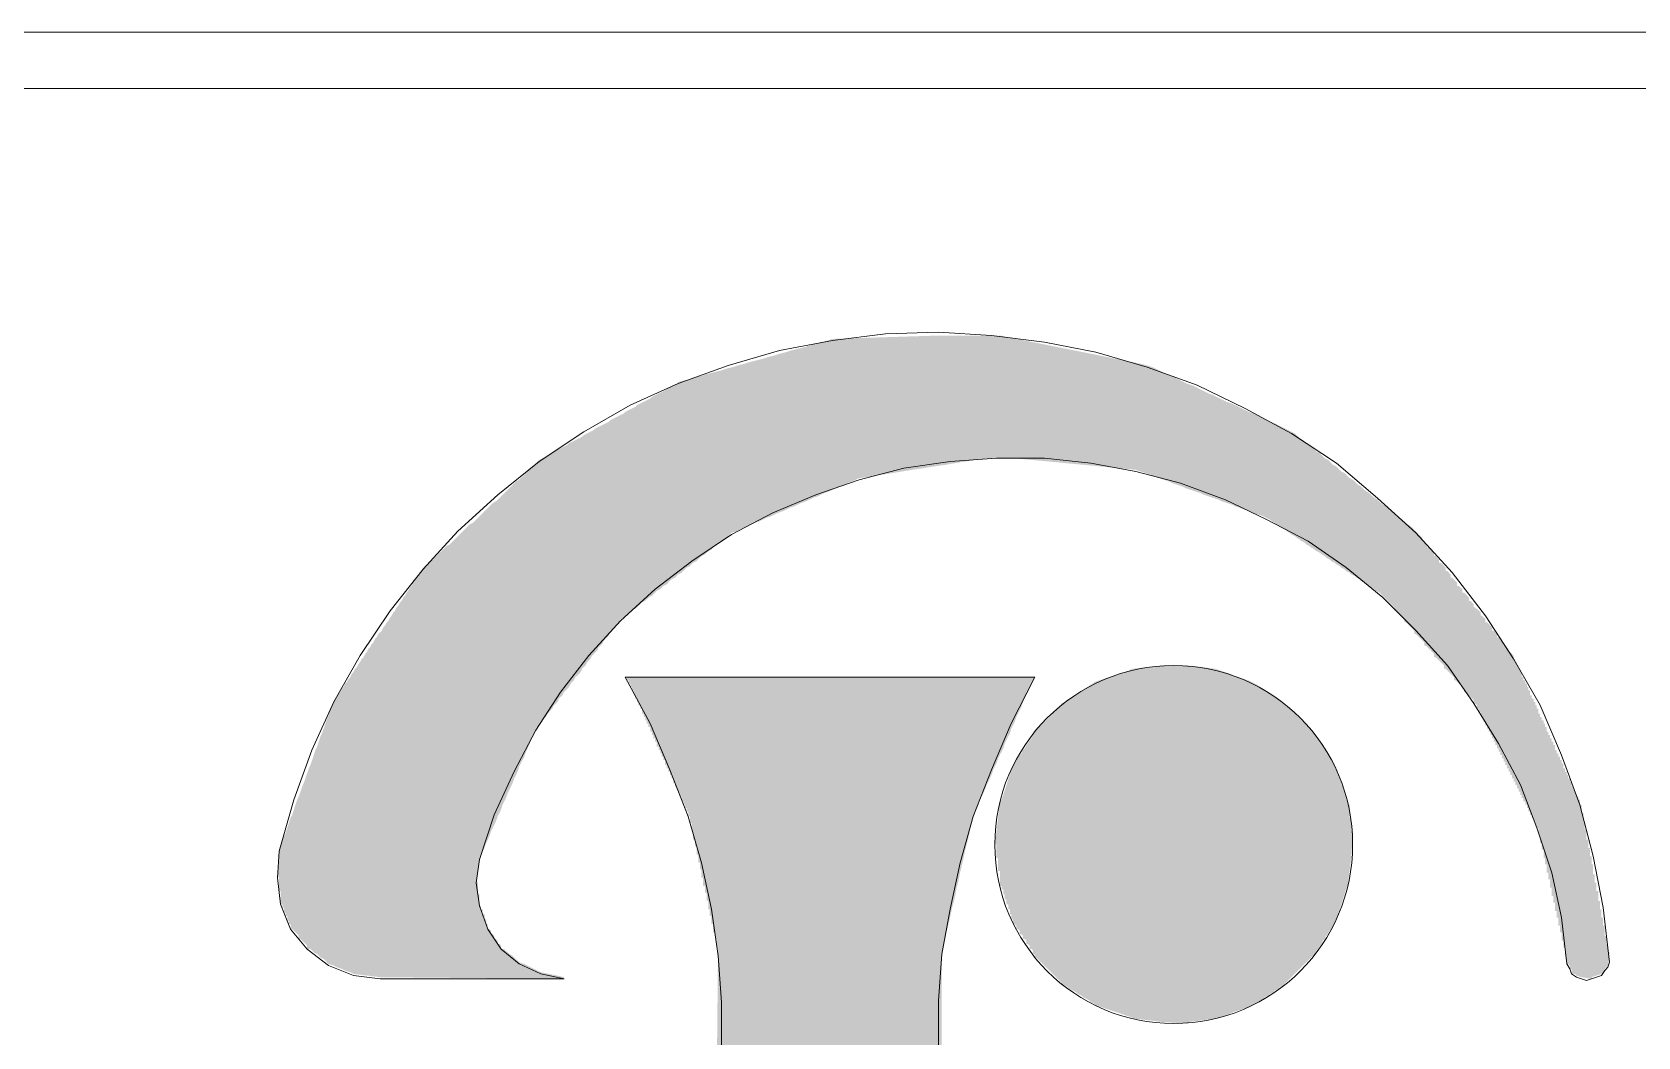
# Model space of a CAD drawing. Header units: metres. Extents: x -2 to 207, y -8 to 52.
# Drawn here: x 80.074 to 84.513, y 29.93 to 32.706 of the extents above; entities that cross this region are included whole.
import ezdxf

# ---------------------------------------------------------------- set-up
doc = ezdxf.new("R2010")
doc.units = ezdxf.units.M

msp = doc.modelspace()

# ---------------------------------------------------------------- hatches: boundary and pattern name
at = {"lineweight": 0, "transparency": 33554559}
msp.add_hatch(color=256, dxfattribs=at).paths.add_polyline_path([(83.1387, 31.79), (82.7494, 31.8679), (82.5801, 31.8679), (82.433, 31.8633), (82.2867, 31.8587), (82.2732, 31.8541), (82.2543, 31.8496), (82.2408, 31.845), (82.2226, 31.8404), (82.2091, 31.8358), (82.172, 31.8267), (82.1585, 31.8221), (82.1403, 31.8175), (82.1261, 31.8129), (82.1079, 31.8083), (82.0944, 31.8037), (82.0573, 31.7946), (82.0438, 31.79), (82.0256, 31.7854), (82.0114, 31.7809), (81.9932, 31.7763), (81.9797, 31.7717), (81.9433, 31.7625), (81.9291, 31.7579), (81.9109, 31.7533), (81.8974, 31.7487), (81.8603, 31.7396), (81.8563, 31.7351), (81.8286, 31.7213), (81.8239, 31.7167), (81.7874, 31.6984), (81.7827, 31.6938), (81.7463, 31.6755), (81.7416, 31.6709), (81.7139, 31.6571), (81.7092, 31.6525), (81.6728, 31.6342), (81.668, 31.6296), (81.6316, 31.6113), (81.6269, 31.6067), (81.5992, 31.593), (81.5945, 31.5884), (81.5581, 31.5701), (81.5534, 31.5655), (81.5169, 31.5472), (81.5122, 31.5426), (81.4758, 31.5242), (81.4205, 31.4693), (81.4117, 31.4647), (81.3564, 31.4097), (81.3476, 31.4051), (81.2923, 31.3502), (81.2835, 31.3456), (81.2282, 31.2906), (81.2194, 31.286), (81.1641, 31.2311), (81.1547, 31.2265), (81.1506, 31.2173), (81.1459, 31.2127), (81.1412, 31.2035), (81.1365, 31.1989), (81.1317, 31.1898), (81.1277, 31.1852), (81.123, 31.1761), (81.1182, 31.1715), (81.1135, 31.1623), (81.1095, 31.1577), (81.1047, 31.1486), (81.1, 31.144), (81.0953, 31.1348), (81.0906, 31.1302), (81.0865, 31.1211), (81.0818, 31.1165), (81.0771, 31.1073), (81.0724, 31.1027), (81.0676, 31.0936), (81.0636, 31.089), (81.0589, 31.0798), (81.0541, 31.0753), (81.0494, 31.0661), (81.0447, 31.0615), (81.0407, 31.0524), (81.0312, 31.0432), (81.0265, 31.034), (81.0218, 31.0294), (81.0177, 31.0203), (81.013, 31.0157), (81.0083, 31.0065), (81.0036, 31.002), (80.9988, 30.9928), (80.9948, 30.9882), (80.9901, 30.979), (80.9853, 30.9744), (80.9806, 30.9653), (80.9766, 30.9607), (80.9719, 30.9516), (80.9671, 30.947), (80.9624, 30.9378), (80.9577, 30.9332), (80.9536, 30.924), (80.9489, 30.9195), (80.9442, 30.9103), (80.9395, 30.9058), (80.9348, 30.8966), (80.9307, 30.892), (80.926, 30.8828), (80.9213, 30.8782), (80.9165, 30.8691), (80.9078, 30.8599), (80.8936, 30.8187), (80.8896, 30.8095), (80.8754, 30.7683), (80.8707, 30.7591), (80.8619, 30.7316), (80.8572, 30.7225), (80.8437, 30.6813), (80.839, 30.6721), (80.8248, 30.6309), (80.8207, 30.6217), (80.8113, 30.5942), (80.8066, 30.585), (80.7931, 30.5438), (80.7884, 30.5346), (80.7749, 30.4934), (80.7701, 30.4842), (80.7607, 30.4567), (80.7567, 30.4476), (80.7519, 30.3742), (80.7567, 30.3697), (80.7567, 30.333), (80.7607, 30.333), (80.7607, 30.2964), (80.7654, 30.2964), (80.7654, 30.2872), (80.7701, 30.2872), (80.7701, 30.2735), (80.7749, 30.2735), (80.7749, 30.2643), (80.7796, 30.2643), (80.7796, 30.2506), (80.7836, 30.2506), (80.7836, 30.2414), (80.7884, 30.2414), (80.7884, 30.2276), (80.7931, 30.2276), (80.8113, 30.2093), (80.8113, 30.2002), (80.816, 30.2002), (80.8342, 30.1818), (80.8342, 30.1727), (80.8437, 30.1727), (80.8524, 30.1635), (80.8619, 30.1589), (80.8707, 30.1497), (80.8801, 30.1451), (80.8936, 30.1314), (80.9078, 30.1269), (80.9165, 30.1223), (80.9307, 30.1177), (80.9395, 30.1131), (80.9536, 30.1085), (80.9624, 30.1039), (81.0359, 30.0948), (81.5446, 30.0902), (81.5446, 30.0948), (81.5264, 30.0993), (81.4805, 30.1085), (81.4346, 30.1314), (81.4205, 30.136), (81.4023, 30.1543), (81.3935, 30.1589), (81.3793, 30.1727), (81.3705, 30.1727), (81.3705, 30.1818), (81.3658, 30.1864), (81.3611, 30.1864), (81.3611, 30.1956), (81.3564, 30.2002), (81.3517, 30.2002), (81.3517, 30.2093), (81.3476, 30.2139), (81.3429, 30.2139), (81.3429, 30.2231), (81.3382, 30.2276), (81.3334, 30.2276), (81.3334, 30.2414), (81.3294, 30.2414), (81.3294, 30.2551), (81.3247, 30.2551), (81.3247, 30.2689), (81.3199, 30.2689), (81.3199, 30.2826), (81.3152, 30.2826), (81.3152, 30.2918), (81.3105, 30.2918), (81.3105, 30.3238), (81.3065, 30.3238), (81.3065, 30.356), (81.3017, 30.3605), (81.3105, 30.4246), (81.3247, 30.4522), (81.3294, 30.4659), (81.3382, 30.4842), (81.3429, 30.498), (81.3564, 30.5255), (81.3611, 30.5392), (81.3705, 30.5575), (81.3746, 30.5713), (81.384, 30.5896), (81.3888, 30.6033), (81.4023, 30.6309), (81.407, 30.6446), (81.4164, 30.6629), (81.4205, 30.6767), (81.4346, 30.7041), (81.4394, 30.7179), (81.4481, 30.7362), (81.4528, 30.75), (81.4616, 30.7683), (81.4663, 30.782), (81.4805, 30.7958), (81.4846, 30.8049), (81.494, 30.8141), (81.4987, 30.8233), (81.5122, 30.837), (81.5169, 30.8462), (81.5264, 30.8553), (81.5304, 30.8645), (81.5399, 30.8736), (81.5446, 30.8828), (81.5581, 30.8966), (81.5628, 30.9058), (81.5716, 30.9149), (81.5763, 30.924), (81.5905, 30.9378), (81.5945, 30.947), (81.604, 30.9562), (81.6087, 30.9653), (81.6174, 30.9744), (81.6222, 30.9836), (81.6363, 30.9974), (81.6404, 31.0065), (81.6498, 31.0157), (81.6545, 31.0249), (81.668, 31.0386), (81.6728, 31.0478), (81.6815, 31.0569), (81.6863, 31.0661), (81.6957, 31.0753), (81.7004, 31.0844), (81.7092, 31.089), (81.7186, 31.0982), (81.7274, 31.1027), (81.7369, 31.1119), (81.7463, 31.1165), (81.7598, 31.1302), (81.7692, 31.1348), (81.778, 31.144), (81.7874, 31.1486), (81.8009, 31.1623), (81.8104, 31.1669), (81.8192, 31.1761), (81.8286, 31.1807), (81.8421, 31.1944), (81.8515, 31.1989), (81.8603, 31.2081), (81.8698, 31.2127), (81.8832, 31.2265), (81.8927, 31.2311), (81.9015, 31.2402), (81.9109, 31.2447), (81.9244, 31.2585), (81.9338, 31.2631), (81.9433, 31.2723), (81.9521, 31.2769), (81.9662, 31.2906), (81.975, 31.2952), (81.9844, 31.3043), (81.9932, 31.3089), (82.0074, 31.3227), (82.0209, 31.3273), (82.0391, 31.3364), (82.0532, 31.341), (82.0715, 31.3502), (82.085, 31.3547), (82.1032, 31.3639), (82.1173, 31.3685), (82.1355, 31.3776), (82.149, 31.3822), (82.1672, 31.3914), (82.1814, 31.396), (82.1996, 31.4051), (82.2131, 31.4097), (82.2313, 31.4189), (82.2455, 31.4235), (82.2637, 31.4326), (82.2772, 31.4372), (82.2961, 31.4464), (82.3096, 31.451), (82.3278, 31.4602), (82.3413, 31.4647), (82.3602, 31.4738), (82.3919, 31.4784), (82.4196, 31.483), (82.4513, 31.4876), (82.5066, 31.4968), (82.539, 31.5014), (82.5659, 31.506), (82.5983, 31.5105), (82.653, 31.5197), (82.6854, 31.5242), (82.713, 31.5288), (82.7906, 31.5288), (82.8365, 31.5242), (82.8871, 31.5197), (82.9329, 31.5151), (82.9829, 31.5105), (83.0287, 31.506), (83.0793, 31.5014), (83.1252, 31.4968), (83.1663, 31.483), (83.1758, 31.4784), (83.2169, 31.4647), (83.2257, 31.4602), (83.2534, 31.451), (83.2628, 31.4464), (83.304, 31.4326), (83.3127, 31.428), (83.3539, 31.4143), (83.3633, 31.4097), (83.391, 31.4006), (83.3998, 31.396), (83.4409, 31.3822), (83.4504, 31.3776), (83.478, 31.3685), (83.4962, 31.3593), (83.5009, 31.3547), (83.5097, 31.3502), (83.5144, 31.3456), (83.5239, 31.341), (83.5286, 31.3364), (83.5374, 31.3318), (83.5421, 31.3273), (83.5509, 31.3227), (83.5556, 31.3181), (83.565, 31.3135), (83.5698, 31.3089), (83.5785, 31.3043), (83.5832, 31.2998), (83.5927, 31.2952), (83.5967, 31.2906), (83.6062, 31.286), (83.6109, 31.2814), (83.6197, 31.2769), (83.6244, 31.2723), (83.6338, 31.2677), (83.6386, 31.2631), (83.6473, 31.2585), (83.6521, 31.2539), (83.6608, 31.2493), (83.6656, 31.2447), (83.675, 31.2402), (83.6797, 31.2356), (83.6885, 31.2311), (83.6932, 31.2265), (83.7027, 31.2219), (83.7067, 31.2173), (83.7161, 31.2127), (83.7209, 31.2081), (83.7296, 31.2035), (83.7344, 31.1989), (83.7438, 31.1944), (83.7479, 31.1898), (83.7573, 31.1852), (83.762, 31.1807), (83.7708, 31.1761), (83.7755, 31.1715), (83.785, 31.1669), (83.7897, 31.1623), (83.7985, 31.1577), (83.8396, 31.1165), (83.8396, 31.1073), (83.8443, 31.1073), (83.8673, 31.0844), (83.8673, 31.0753), (83.872, 31.0753), (83.8949, 31.0524), (83.8949, 31.0432), (83.8996, 31.0432), (83.9226, 31.0203), (83.9226, 31.0111), (83.9266, 31.0111), (83.9496, 30.9882), (83.9496, 30.979), (83.9543, 30.979), (83.9772, 30.9562), (83.9772, 30.947), (83.9819, 30.947), (84.0049, 30.924), (84.0049, 30.9149), (84.0096, 30.9149), (84.0325, 30.892), (84.0325, 30.8828), (84.0366, 30.8828), (84.0595, 30.8599), (84.0595, 30.8508), (84.0642, 30.8508), (84.069, 30.8462), (84.069, 30.837), (84.0737, 30.837), (84.0737, 30.8278), (84.0784, 30.8278), (84.0784, 30.8187), (84.0825, 30.8187), (84.0825, 30.8095), (84.0872, 30.8095), (84.0872, 30.8004), (84.0919, 30.8004), (84.0919, 30.7912), (84.0966, 30.7912), (84.0966, 30.782), (84.1007, 30.782), (84.1007, 30.7729), (84.1054, 30.7729), (84.1054, 30.7637), (84.1101, 30.7637), (84.1101, 30.7545), (84.1148, 30.7545), (84.1148, 30.7454), (84.1196, 30.7454), (84.1196, 30.7362), (84.1236, 30.7362), (84.1236, 30.7271), (84.1283, 30.7271), (84.1283, 30.7179), (84.1331, 30.7179), (84.1331, 30.7087), (84.1378, 30.7087), (84.1378, 30.6995), (84.1425, 30.6995), (84.1425, 30.6904), (84.1465, 30.6904), (84.1465, 30.6813), (84.1513, 30.6813), (84.1513, 30.6721), (84.156, 30.6721), (84.156, 30.6629), (84.1607, 30.6629), (84.1607, 30.6537), (84.1654, 30.6537), (84.1654, 30.6446), (84.1695, 30.6446), (84.1695, 30.6354), (84.1742, 30.6354), (84.1742, 30.6263), (84.1789, 30.6263), (84.1789, 30.6171), (84.1836, 30.6171), (84.1836, 30.6079), (84.1884, 30.6079), (84.1884, 30.5987), (84.1924, 30.5987), (84.1924, 30.5896), (84.1971, 30.5896), (84.1971, 30.5804), (84.2019, 30.5804), (84.2019, 30.5713), (84.2066, 30.5713), (84.2066, 30.5621), (84.2106, 30.5621), (84.2106, 30.5529), (84.2154, 30.5529), (84.2154, 30.5438), (84.2201, 30.5438), (84.2201, 30.5346), (84.2248, 30.5346), (84.2248, 30.5255), (84.2295, 30.5255), (84.2295, 30.5163), (84.2336, 30.5163), (84.2336, 30.5071), (84.2383, 30.5071), (84.2383, 30.4888), (84.243, 30.4888), (84.243, 30.4659), (84.2477, 30.4659), (84.2477, 30.4476), (84.2525, 30.4476), (84.2525, 30.4246), (84.2565, 30.4246), (84.2565, 30.4063), (84.2612, 30.4063), (84.2612, 30.3834), (84.266, 30.3834), (84.266, 30.3651), (84.2707, 30.3651), (84.2707, 30.3422), (84.2754, 30.3422), (84.2754, 30.3193), (84.2794, 30.3193), (84.2794, 30.301), (84.2842, 30.301), (84.2842, 30.278), (84.2889, 30.278), (84.2889, 30.2597), (84.2936, 30.2597), (84.2936, 30.2368), (84.2977, 30.2368), (84.2977, 30.2185), (84.3024, 30.2185), (84.3024, 30.1956), (84.3071, 30.1956), (84.3071, 30.1773), (84.3118, 30.1773), (84.3118, 30.1543), (84.3165, 30.1543), (84.3165, 30.1314), (84.3206, 30.1314), (84.3253, 30.1269), (84.3253, 30.1177), (84.33, 30.1177), (84.33, 30.1039), (84.3395, 30.1039), (84.3435, 30.0993), (84.3577, 30.0948), (84.3854, 30.0902), (84.3854, 30.0948), (84.4123, 30.1039), (84.4171, 30.1085), (84.4218, 30.1177), (84.4306, 30.1269), (84.4353, 30.1635), (84.4306, 30.1635), (84.4306, 30.1864), (84.4265, 30.1864), (84.4265, 30.2093), (84.4218, 30.2093), (84.4218, 30.2368), (84.4171, 30.2368), (84.4171, 30.2597), (84.4123, 30.2597), (84.4123, 30.2826), (84.4083, 30.2826), (84.4083, 30.3055), (84.4036, 30.3055), (84.4036, 30.333), (84.3988, 30.333), (84.3988, 30.356), (84.3941, 30.356), (84.3941, 30.3788), (84.3894, 30.3788), (84.3894, 30.4063), (84.3854, 30.4063), (84.3854, 30.4292), (84.3806, 30.4292), (84.3806, 30.4522), (84.3759, 30.4522), (84.3759, 30.4751), (84.3712, 30.4751), (84.3712, 30.5025), (84.3665, 30.5025), (84.3665, 30.5255), (84.3624, 30.5255), (84.3624, 30.5484), (84.3577, 30.5484), (84.3577, 30.5713), (84.353, 30.5713), (84.353, 30.585), (84.3483, 30.585), (84.3483, 30.5942), (84.3435, 30.5942), (84.3435, 30.6033), (84.3395, 30.6033), (84.3395, 30.6125), (84.3348, 30.6125), (84.3348, 30.6217), (84.33, 30.6217), (84.33, 30.6354), (84.3253, 30.6354), (84.3253, 30.6446), (84.3206, 30.6446), (84.3206, 30.6537), (84.3165, 30.6537), (84.3165, 30.6629), (84.3118, 30.6629), (84.3118, 30.6721), (84.3071, 30.6721), (84.3071, 30.6858), (84.3024, 30.6858), (84.3024, 30.6949), (84.2977, 30.6949), (84.2977, 30.7041), (84.2936, 30.7041), (84.2936, 30.7133), (84.2889, 30.7133), (84.2889, 30.7225), (84.2842, 30.7225), (84.2842, 30.7362), (84.2794, 30.7362), (84.2794, 30.7454), (84.2754, 30.7454), (84.2754, 30.7545), (84.2707, 30.7545), (84.2707, 30.7637), (84.266, 30.7637), (84.266, 30.7729), (84.2612, 30.7729), (84.2612, 30.7866), (84.2565, 30.7866), (84.2565, 30.7958), (84.2525, 30.7958), (84.2525, 30.8049), (84.2477, 30.8049), (84.2477, 30.8141), (84.243, 30.8141), (84.243, 30.8233), (84.2383, 30.8233), (84.2383, 30.837), (84.2336, 30.837), (84.2336, 30.8462), (84.2295, 30.8462), (84.2295, 30.8553), (84.2248, 30.8553), (84.2248, 30.8645), (84.2201, 30.8645), (84.2201, 30.8736), (84.2154, 30.8736), (84.2154, 30.8874), (84.2106, 30.8874), (84.2106, 30.8966), (84.2066, 30.8966), (84.2066, 30.9058), (84.2019, 30.9058), (84.2019, 30.9149), (84.1971, 30.9149), (84.1971, 30.924), (84.1924, 30.924), (84.1924, 30.9378), (84.1884, 30.9378), (84.1884, 30.947), (84.1836, 30.947), (84.1836, 30.9562), (84.1789, 30.9562), (84.1789, 30.9653), (84.1742, 30.9653), (84.1742, 30.9744), (84.1695, 30.9744), (84.1695, 30.9836), (84.1607, 30.9928), (84.156, 30.9928), (84.156, 31.002), (84.1465, 31.0111), (84.1425, 31.0111), (84.1425, 31.0203), (84.1283, 31.034), (84.1236, 31.034), (84.1236, 31.0432), (84.1148, 31.0524), (84.1101, 31.0524), (84.1101, 31.0615), (84.0966, 31.0753), (84.0919, 31.0753), (84.0919, 31.0844), (84.0825, 31.0936), (84.0784, 31.0936), (84.0784, 31.1027), (84.0642, 31.1165), (84.0595, 31.1165), (84.0595, 31.1257), (84.0507, 31.1348), (84.046, 31.1348), (84.046, 31.144), (84.0325, 31.1577), (84.0278, 31.1577), (84.0278, 31.1669), (84.0184, 31.1761), (84.0136, 31.1761), (84.0136, 31.1852), (84.0002, 31.1989), (83.9954, 31.1989), (83.9954, 31.2081), (83.9867, 31.2173), (83.9819, 31.2173), (83.9819, 31.2265), (83.9684, 31.2402), (83.9637, 31.2402), (83.9637, 31.2493), (83.9543, 31.2585), (83.9496, 31.2585), (83.9496, 31.2677), (83.9361, 31.2814), (83.9313, 31.2814), (83.9313, 31.2906), (83.9226, 31.2998), (83.9179, 31.2998), (83.9179, 31.3089), (83.8855, 31.341), (83.8767, 31.3456), (83.8625, 31.3593), (83.8538, 31.3639), (83.8396, 31.3776), (83.8308, 31.3822), (83.8167, 31.396), (83.8079, 31.4006), (83.7937, 31.4143), (83.785, 31.4189), (83.7708, 31.4326), (83.762, 31.4372), (83.7479, 31.451), (83.7391, 31.4556), (83.7256, 31.4693), (83.7161, 31.4738), (83.7027, 31.4876), (83.6932, 31.4922), (83.6797, 31.506), (83.6703, 31.5105), (83.6568, 31.5242), (83.6473, 31.5288), (83.6338, 31.5426), (83.6244, 31.5472), (83.6109, 31.5609), (83.6015, 31.5655), (83.588, 31.5792), (83.5785, 31.5838), (83.565, 31.5976), (83.5097, 31.6251), (83.4962, 31.6296), (83.4504, 31.6525), (83.4369, 31.6571), (83.391, 31.68), (83.3768, 31.6846), (83.3404, 31.7029), (83.3269, 31.7075), (83.281, 31.7305), (83.2669, 31.7351), (83.221, 31.7579), (83.2075, 31.7625), (83.1711, 31.7809), (83.1569, 31.7854)])
h = msp.add_hatch(color=256, dxfattribs=at)
h.paths.add_polyline_path([(83.194, 30.9562), (83.1569, 30.9516), (83.1157, 30.947), (83.107, 30.9424), (83.0105, 30.9103), (83.0058, 30.9058), (82.997, 30.9012), (82.9923, 30.8966), (82.9829, 30.892), (82.9788, 30.8874), (82.9694, 30.8828), (82.9646, 30.8782), (82.9559, 30.8736), (82.9511, 30.8691), (82.9417, 30.8645), (82.937, 30.8599), (82.9188, 30.8508), (82.914, 30.8416), (82.8459, 30.7729), (82.8365, 30.7545), (82.8317, 30.75), (82.827, 30.7408), (82.823, 30.7362), (82.8182, 30.7271), (82.8135, 30.7225), (82.8088, 30.7133), (82.8041, 30.7087), (82.8, 30.6995), (82.7953, 30.6949), (82.7906, 30.6858), (82.7859, 30.6813), (82.7542, 30.585), (82.7494, 30.5759), (82.7359, 30.4659), (82.74, 30.4613), (82.74, 30.4246), (82.7447, 30.4246), (82.7447, 30.388), (82.7494, 30.388), (82.7494, 30.3468), (82.7542, 30.3468), (82.7542, 30.3376), (82.7589, 30.3376), (82.7589, 30.3238), (82.7629, 30.3238), (82.7629, 30.3101), (82.7676, 30.3101), (82.7676, 30.2964), (82.7724, 30.2964), (82.7724, 30.2826), (82.7771, 30.2826), (82.7771, 30.2689), (82.7811, 30.2689), (82.7811, 30.2551), (82.7859, 30.2551), (82.7859, 30.2414), (82.7906, 30.2414), (82.7953, 30.2368), (82.7953, 30.2276), (82.8, 30.2276), (82.8041, 30.2231), (82.8041, 30.2139), (82.8088, 30.2139), (82.8135, 30.2093), (82.8135, 30.2002), (82.8182, 30.2002), (82.823, 30.1956), (82.823, 30.1864), (82.827, 30.1864), (82.8317, 30.1818), (82.8317, 30.1727), (82.8365, 30.1727), (82.8412, 30.1681), (82.8412, 30.1589), (82.8459, 30.1589), (82.8459, 30.1497), (82.85, 30.1497), (82.9188, 30.0811), (82.9188, 30.0719), (82.9282, 30.0719), (82.937, 30.0673), (82.9417, 30.0627), (82.9599, 30.0535), (82.9646, 30.0489), (82.9741, 30.0444), (82.9788, 30.0398), (82.997, 30.0306), (83.0011, 30.0261), (83.0105, 30.0215), (83.0152, 30.0169), (83.111, 29.9848), (83.1205, 29.9802), (83.1616, 29.9757), (83.1981, 29.9711), (83.2716, 29.9665), (83.2716, 29.9711), (83.3451, 29.9802), (83.3863, 29.994), (83.3957, 29.9986), (83.4369, 30.0123), (83.4638, 30.0261), (83.4686, 30.0306), (83.478, 30.0352), (83.4827, 30.0398), (83.4915, 30.0444), (83.4962, 30.0489), (83.5057, 30.0535), (83.5097, 30.0581), (83.5192, 30.0627), (83.5239, 30.0673), (83.5327, 30.0719), (83.6197, 30.1589), (83.6244, 30.1681), (83.6291, 30.1727), (83.6338, 30.1818), (83.6386, 30.1864), (83.6426, 30.1956), (83.6473, 30.2002), (83.6521, 30.2093), (83.6568, 30.2139), (83.6608, 30.2231), (83.6656, 30.2276), (83.6797, 30.2551), (83.7114, 30.3514), (83.7209, 30.4246), (83.7253, 30.493), (83.7253, 30.498), (83.7209, 30.498), (83.7209, 30.5346), (83.7161, 30.5346), (83.7161, 30.5713), (83.7114, 30.5713), (83.7114, 30.585), (83.7067, 30.585), (83.7067, 30.5987), (83.7027, 30.5987), (83.7027, 30.6125), (83.6979, 30.6125), (83.6979, 30.6263), (83.6932, 30.6263), (83.6932, 30.64), (83.6885, 30.64), (83.6885, 30.6537), (83.6838, 30.6537), (83.6838, 30.6675), (83.6797, 30.6675), (83.6797, 30.6767), (83.675, 30.6767), (83.675, 30.6858), (83.6703, 30.6858), (83.6703, 30.6949), (83.6656, 30.6995), (83.6608, 30.6995), (83.6608, 30.7087), (83.6568, 30.7133), (83.6521, 30.7133), (83.6521, 30.7225), (83.6473, 30.7271), (83.6426, 30.7271), (83.6426, 30.7362), (83.6386, 30.7408), (83.6338, 30.7408), (83.6338, 30.75), (83.6291, 30.7545), (83.6244, 30.7545), (83.6244, 30.7637), (83.5327, 30.8553), (83.5239, 30.8599), (83.5192, 30.8645), (83.5097, 30.8691), (83.5057, 30.8736), (83.4962, 30.8782), (83.4915, 30.8828), (83.4827, 30.8874), (83.478, 30.892), (83.4686, 30.8966), (83.4638, 30.9012), (83.4369, 30.9149), (83.3957, 30.9286), (83.3863, 30.9332), (83.3451, 30.947), (83.2716, 30.9562)])
h.paths.add_polyline_path([(81.7139, 29.0089), (82.8425, 29.0043), (82.8459, 29.0043), (82.8459, 29.0181), (82.8412, 29.0181), (82.8412, 29.0273), (82.8365, 29.0273), (82.8365, 29.0364), (82.8317, 29.0364), (82.8317, 29.0501), (82.827, 29.0501), (82.827, 29.0593), (82.823, 29.0593), (82.823, 29.0685), (82.8182, 29.0685), (82.8182, 29.0776), (82.8135, 29.0776), (82.8135, 29.0914), (82.8088, 29.0914), (82.8088, 29.1006), (82.8041, 29.1006), (82.8041, 29.1097), (82.8, 29.1097), (82.8, 29.1189), (82.7953, 29.1189), (82.7953, 29.1326), (82.7906, 29.1326), (82.7906, 29.1418), (82.7859, 29.1418), (82.7859, 29.151), (82.7811, 29.151), (82.7811, 29.1647), (82.7771, 29.1647), (82.7771, 29.1738), (82.7724, 29.1738), (82.7724, 29.183), (82.7676, 29.183), (82.7676, 29.1922), (82.7629, 29.1922), (82.7629, 29.2059), (82.7589, 29.2059), (82.7589, 29.2151), (82.7542, 29.2151), (82.7542, 29.2242), (82.7494, 29.2242), (82.7494, 29.2334), (82.7447, 29.2334), (82.7447, 29.2472), (82.74, 29.2472), (82.74, 29.2563), (82.7359, 29.2563), (82.7359, 29.2655), (82.7312, 29.2655), (82.7312, 29.2792), (82.7265, 29.2792), (82.7265, 29.2884), (82.7218, 29.2884), (82.7218, 29.2976), (82.7171, 29.2976), (82.7171, 29.3067), (82.713, 29.3067), (82.713, 29.3204), (82.7083, 29.3204), (82.7083, 29.3296), (82.7036, 29.3296), (82.7036, 29.3388), (82.6988, 29.3388), (82.6988, 29.348), (82.6941, 29.348), (82.6941, 29.3617), (82.6901, 29.3617), (82.6901, 29.3709), (82.6854, 29.3709), (82.6854, 29.38), (82.6806, 29.38), (82.6806, 29.3892), (82.6759, 29.3892), (82.6759, 29.4121), (82.6712, 29.4121), (82.6712, 29.4304), (82.6671, 29.4304), (82.6671, 29.4533), (82.6624, 29.4533), (82.6624, 29.4717), (82.6577, 29.4717), (82.6577, 29.4946), (82.653, 29.4946), (82.653, 29.5129), (82.6482, 29.5129), (82.6482, 29.5313), (82.6442, 29.5313), (82.6442, 29.5541), (82.6395, 29.5541), (82.6395, 29.5725), (82.6348, 29.5725), (82.6348, 29.5953), (82.63, 29.5953), (82.63, 29.6137), (82.626, 29.6137), (82.626, 29.6366), (82.6213, 29.6366), (82.6213, 29.6549), (82.6165, 29.6549), (82.6165, 29.6733), (82.6118, 29.6733), (82.6118, 29.6962), (82.6071, 29.6962), (82.6071, 29.7145), (82.603, 29.7145), (82.603, 29.7374), (82.5983, 29.7374), (82.5983, 29.7557), (82.5936, 29.7557), (82.5936, 29.774), (82.5889, 29.774), (82.5889, 30.1635), (82.5983, 30.2002), (82.603, 30.2231), (82.6118, 30.2597), (82.6165, 30.2826), (82.626, 30.3193), (82.63, 30.3422), (82.6348, 30.3605), (82.6395, 30.3834), (82.6482, 30.42), (82.653, 30.443), (82.6624, 30.4796), (82.6671, 30.5025), (82.6712, 30.5209), (82.6759, 30.5438), (82.6901, 30.5713), (82.6941, 30.585), (82.7083, 30.6125), (82.713, 30.6263), (82.7265, 30.6537), (82.7312, 30.6675), (82.74, 30.6858), (82.7447, 30.6995), (82.7589, 30.7271), (82.7629, 30.7408), (82.7771, 30.7683), (82.7811, 30.782), (82.7906, 30.8004), (82.7953, 30.8141), (82.8088, 30.8416), (82.8135, 30.8553), (82.827, 30.8828), (82.8317, 30.8966), (82.8459, 30.924), (81.7186, 30.924), (81.7186, 30.9149), (81.7234, 30.9149), (81.7234, 30.9058), (81.7274, 30.9058), (81.7274, 30.8966), (81.7321, 30.8966), (81.7321, 30.8874), (81.7369, 30.8874), (81.7369, 30.8736), (81.7416, 30.8736), (81.7416, 30.8645), (81.7463, 30.8645), (81.7463, 30.8553), (81.7503, 30.8553), (81.7503, 30.8462), (81.7551, 30.8462), (81.7551, 30.837), (81.7598, 30.837), (81.7598, 30.8233), (81.7645, 30.8233), (81.7645, 30.8141), (81.7692, 30.8141), (81.7692, 30.8049), (81.7733, 30.8049), (81.7733, 30.7958), (81.778, 30.7958), (81.778, 30.7866), (81.7827, 30.7866), (81.7827, 30.7729), (81.7874, 30.7729), (81.7874, 30.7637), (81.7915, 30.7637), (81.7915, 30.7545), (81.7962, 30.7545), (81.7962, 30.7454), (81.8009, 30.7454), (81.8009, 30.7316), (81.8057, 30.7316), (81.8057, 30.7225), (81.8104, 30.7225), (81.8104, 30.7133), (81.8144, 30.7133), (81.8144, 30.7041), (81.8192, 30.7041), (81.8192, 30.6949), (81.8239, 30.6949), (81.8239, 30.6813), (81.8286, 30.6813), (81.8286, 30.6721), (81.8333, 30.6721), (81.8333, 30.6629), (81.8374, 30.6629), (81.8374, 30.6537), (81.8421, 30.6537), (81.8421, 30.6446), (81.8468, 30.6446), (81.8468, 30.6309), (81.8515, 30.6309), (81.8515, 30.6217), (81.8563, 30.6217), (81.8563, 30.6125), (81.8603, 30.6125), (81.8603, 30.6033), (81.865, 30.6033), (81.865, 30.5942), (81.8698, 30.5942), (81.8698, 30.5804), (81.8745, 30.5804), (81.8745, 30.5713), (81.8792, 30.5713), (81.8792, 30.5621), (81.8832, 30.5621), (81.8832, 30.5529), (81.888, 30.5529), (81.888, 30.5392), (81.8927, 30.5392), (81.8927, 30.5209), (81.8974, 30.5209), (81.8974, 30.498), (81.9015, 30.498), (81.9015, 30.4751), (81.9062, 30.4751), (81.9062, 30.4567), (81.9109, 30.4567), (81.9109, 30.4338), (81.9156, 30.4338), (81.9156, 30.4109), (81.9203, 30.4109), (81.9203, 30.3926), (81.9244, 30.3926), (81.9244, 30.3697), (81.9291, 30.3697), (81.9291, 30.3468), (81.9338, 30.3468), (81.9338, 30.3284), (81.9386, 30.3284), (81.9386, 30.3055), (81.9433, 30.3055), (81.9433, 30.2826), (81.9473, 30.2826), (81.9473, 30.2643), (81.9521, 30.2643), (81.9521, 30.2414), (81.9568, 30.2414), (81.9568, 30.2185), (81.9615, 30.2185), (81.9615, 30.2002), (81.9662, 30.2002), (81.9662, 30.1773), (81.9703, 30.1773), (81.9662, 29.7557), (81.9615, 29.7374), (81.9568, 29.7145), (81.9521, 29.6962), (81.9473, 29.6733), (81.9386, 29.6366), (81.9338, 29.6137), (81.9291, 29.5953), (81.9244, 29.5725), (81.9203, 29.5541), (81.9156, 29.5313), (81.9062, 29.4946), (81.9015, 29.4717), (81.8974, 29.4533), (81.8927, 29.4304), (81.8832, 29.3938), (81.8792, 29.38), (81.8698, 29.3617), (81.865, 29.348), (81.8515, 29.3204), (81.8468, 29.3067), (81.8333, 29.2792), (81.8286, 29.2655), (81.8192, 29.2472), (81.8144, 29.2334), (81.8009, 29.2059), (81.7962, 29.1922), (81.7827, 29.1647), (81.778, 29.151), (81.7692, 29.1326), (81.7645, 29.1189), (81.7503, 29.0914), (81.7463, 29.0776), (81.7321, 29.0501), (81.7274, 29.0364)])

# ---------------------------------------------------------------- linework, layer by layer
at = {"lineweight": 0}
for points in [[(78.0393, 24.386), (78.0393, 32.7063), (86.9279, 32.7063), (86.9279, 24.386)], [(78.1999, 24.5417), (78.1999, 32.5506), (86.7674, 32.5506), (86.7674, 24.5417)], [(84.4353, 30.136), (84.4171, 30.2872), (84.3894, 30.4292), (84.353, 30.5713), (84.3024, 30.7087), (84.243, 30.8462), (84.1695, 30.9744), (84.0919, 31.0936), (84.0002, 31.2127), (83.8996, 31.3227), (83.7937, 31.4189), (83.6797, 31.5151), (83.5556, 31.5976), (83.4274, 31.6663), (83.2945, 31.7305), (83.1569, 31.7809), (83.0152, 31.8221), (82.8729, 31.8496), (82.7265, 31.8679), (82.5801, 31.8771), (82.433, 31.8725), (82.2867, 31.8541), (82.1403, 31.8267), (81.9979, 31.7854), (81.8603, 31.7351), (81.7274, 31.6755), (81.5992, 31.6022), (81.4758, 31.5197), (81.3611, 31.428), (81.2511, 31.3273), (81.1547, 31.2219), (81.0636, 31.1073), (80.9806, 30.9836), (80.9078, 30.8553), (80.8477, 30.7225), (80.7978, 30.585), (80.7567, 30.443), (80.7519, 30.3697), (80.7607, 30.2964), (80.7884, 30.2276), (80.8342, 30.1727), (80.8936, 30.1269), (80.9624, 30.0993), (81.0359, 30.0902), (81.5446, 30.0902), (81.4805, 30.1039), (81.4205, 30.1314), (81.3705, 30.1727), (81.3334, 30.2276), (81.3105, 30.2918), (81.3017, 30.356), (81.3105, 30.42), (81.3517, 30.5438), (81.407, 30.6629), (81.4663, 30.7775), (81.5351, 30.8828), (81.6134, 30.9836), (81.7004, 31.0798), (81.7962, 31.1669), (81.8974, 31.2447), (82.0074, 31.3181), (82.1214, 31.3776), (82.2408, 31.428), (82.3602, 31.4693), (82.4836, 31.5014), (82.6118, 31.5197), (82.74, 31.5288), (82.8729, 31.5288), (83.0011, 31.5151), (83.1252, 31.4922), (83.2486, 31.4602), (83.3728, 31.4143), (83.4868, 31.3593), (83.6015, 31.2998), (83.7067, 31.2265), (83.8079, 31.144), (83.8996, 31.0524), (83.9867, 30.9562), (84.0595, 30.8508), (84.1283, 30.7408), (84.1884, 30.6263), (84.2336, 30.5071), (84.2754, 30.3834), (84.3024, 30.2597), (84.3165, 30.1314), (84.3253, 30.1177), (84.33, 30.1039), (84.3435, 30.0948), (84.3577, 30.0902), (84.3712, 30.0856), (84.3854, 30.0902), (84.3988, 30.0948), (84.4123, 30.0993), (84.4218, 30.1131), (84.4306, 30.1223)]]:
    msp.add_lwpolyline(points, close=True, dxfattribs=at)
msp.add_lwpolyline([(82.5801, 29.9024), (82.5801, 30.0306), (82.5889, 30.1589), (82.6118, 30.2826), (82.6395, 30.4109), (82.6759, 30.5392), (82.7265, 30.6675), (82.7811, 30.7958), (82.8459, 30.924), (81.7139, 30.924), (81.7827, 30.7958), (81.8374, 30.6675), (81.888, 30.5392), (81.9244, 30.4109), (81.9521, 30.2826), (81.9703, 30.1543), (81.9797, 30.0261), (81.9797, 29.9024)], dxfattribs=at)
msp.add_circle((83.2301, 30.4614), 0.4947, dxfattribs=at)

doc.saveas('drawing.dxf')
